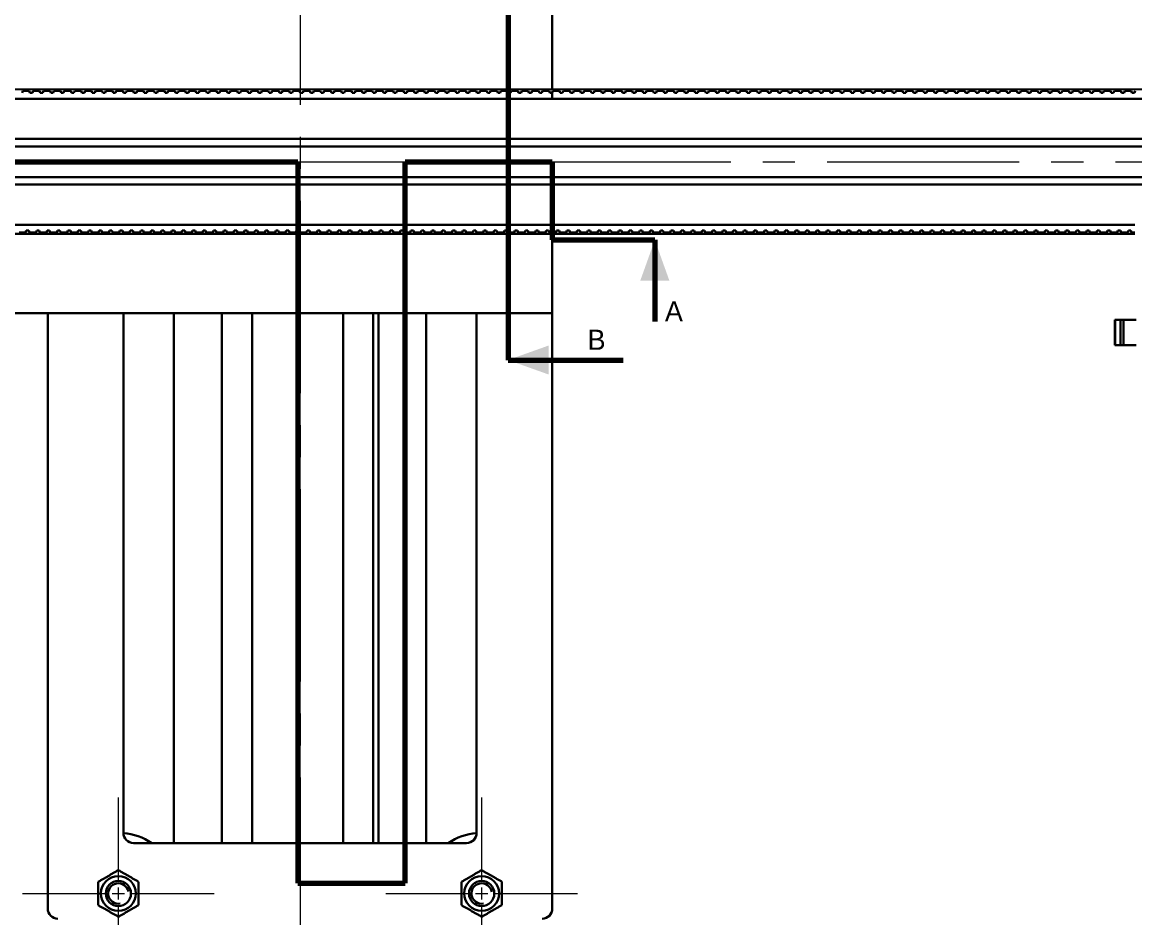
# Model space of a CAD drawing. Header units: millimetres. Extents: x 587 to 10361, y -8386 to 1488.
# Drawn here: x 7297.6 to 7407.8, y -6290.8 to -6202.1 of the extents above; entities that cross this region are included whole.
import ezdxf

# ---------------------------------------------------------------- set-up
doc = ezdxf.new("R2010")
doc.units = ezdxf.units.MM
doc.linetypes.add('ACAD_ISO10W100', pattern=[18, 12, -3, 0, -3])
doc.linetypes.add('CENTER2', pattern=[28.575, 19.05, -3.175, 3.175, -3.175])
for name, color, linetype, lineweight in [('Bgruba', 130, 'Continuous', 70), ('Gruba', 7, 'Continuous', 30), ('Symetria', 210, 'ACAD_ISO10W100', 0), ('Wymiar', 3, 'Continuous', 20)]:
    doc.layers.add(name, color=color, linetype=linetype, lineweight=lineweight)

# ---------------------------------------------------------------- blocks, each defined once
blk = doc.blocks.new('*U393')
at = {"layer": 'Symetria', "color": 0, "linetype": 'CENTER2', "transparency": 16777216}
for p, q in [((0, 1.2), (0, 9.5)), ((-9.5, 0), (-1.2, 0)), ((1.2, 0), (9.5, 0)), ((0, -9.5), (0, -1.2))]:
    blk.add_line(p, q, dxfattribs=at)
at = {"layer": 'Symetria', "color": 0, "linetype": 'Continuous', "transparency": 16777216}
for p, q in [((-0.6, 0), (0.6, 0)), ((0, -0.6), (0, 0.6))]:
    blk.add_line(p, q, dxfattribs=at)
blk = doc.blocks.new('*U394')
at = {"layer": 'Symetria', "color": 0, "linetype": 'CENTER2', "transparency": 16777216}
for p, q in [((0, 1.2), (0, 9.5)), ((-9.5, 0), (-1.2, 0)), ((1.2, 0), (9.5, 0)), ((0, -9.5), (0, -1.2))]:
    blk.add_line(p, q, dxfattribs=at)
at = {"layer": 'Symetria', "color": 0, "linetype": 'Continuous', "transparency": 16777216}
for p, q in [((-0.6, 0), (0.6, 0)), ((0, -0.6), (0, 0.6))]:
    blk.add_line(p, q, dxfattribs=at)
blk = doc.blocks.new('*U405')
at = {"layer": 'Symetria', "color": 0, "linetype": 'CENTER2', "transparency": 16777216}
blk.add_line((-61.11, 0), (305.38, 0), dxfattribs=at)
blk = doc.blocks.new('*U406')
at = {"layer": 'Symetria', "color": 0, "linetype": 'CENTER2', "transparency": 16777216}
blk.add_line((0, 370.05), (0, -67.34), dxfattribs=at)

msp = doc.modelspace()

# ---------------------------------------------------------------- hatches: boundary and pattern name
at = {"layer": 'Bgruba'}
h = msp.add_hatch(color=256, dxfattribs=at)
h.dxf.hatch_style = 1
h.paths.add_polyline_path([(7361.687, -6227.709), (7360.423, -6224.177), (7360.244, -6224.177), (7360.244, -6227.709)])
h.paths.add_polyline_path([(7360.244, -6227.709), (7360.244, -6224.177), (7360.065, -6224.177), (7358.801, -6227.709)])
h.paths.add_polyline_path([(7360.244, -6224.177), (7360.244, -6223.677), (7360.065, -6224.177)])
h.paths.add_polyline_path([(7360.423, -6224.177), (7360.244, -6223.677), (7360.244, -6224.177)])
h = msp.add_hatch(color=256, dxfattribs=at)
h.dxf.hatch_style = 1
h.paths.add_polyline_path([(7349.737, -6234.127), (7346.205, -6235.391), (7346.205, -6235.569), (7349.737, -6235.569)])
h.paths.add_polyline_path([(7349.737, -6235.569), (7346.205, -6235.569), (7346.205, -6235.748), (7349.737, -6237.012)])
h.paths.add_polyline_path([(7346.205, -6235.569), (7345.705, -6235.569), (7346.205, -6235.748)])
h.paths.add_polyline_path([(7346.205, -6235.391), (7345.705, -6235.569), (7346.205, -6235.569)])

# ---------------------------------------------------------------- linework, layer by layer
for p, q in [((7345.705, -6196.156), (7345.705, -6235.569)), ((7295.086, -6215.927), (7324.873, -6215.927)), ((7324.873, -6215.927), (7324.873, -6287.409)), ((7335.49, -6287.409), (7335.49, -6215.927)), ((7335.49, -6215.927), (7350.086, -6215.927)), ((7350.086, -6215.898), (7350.086, -6223.677)), ((7350.086, -6223.677), (7360.244, -6223.677)), ((7360.244, -6223.677), (7360.244, -6231.742)), ((7345.705, -6235.569), (7357.095, -6235.569)), ((7324.873, -6287.409), (7335.49, -6287.409))]:
    msp.add_line(p, q, dxfattribs=at)
at = {"layer": 'Gruba'}
for p, q in [((7350.086, -6208.748), (7350.086, -6200.927)), ((7412.8, -6208.749), (7274.512, -6208.746)), ((7295.086, -6209.677), (7412.8, -6209.677)), ((7297.538, -6209.101), (7297.61, -6208.903)), ((7297.61, -6208.903), (7298.251, -6208.903)), ((7298.251, -6208.903), (7298.323, -6209.101)), ((7298.323, -6209.101), (7298.568, -6209.101)), ((7298.568, -6209.101), (7298.64, -6208.903)), ((7298.64, -6208.903), (7299.282, -6208.903)), ((7299.282, -6208.903), (7299.353, -6209.101)), ((7299.353, -6209.101), (7299.599, -6209.101)), ((7299.599, -6209.101), (7299.671, -6208.903)), ((7299.671, -6208.903), (7300.312, -6208.903)), ((7300.312, -6208.903), (7300.384, -6209.101)), ((7300.384, -6209.101), (7300.629, -6209.101)), ((7300.629, -6209.101), (7300.701, -6208.903)), ((7300.701, -6208.903), (7301.342, -6208.903)), ((7301.342, -6208.903), (7301.414, -6209.101)), ((7301.414, -6209.101), (7301.659, -6209.101)), ((7301.659, -6209.101), (7301.731, -6208.903)), ((7301.731, -6208.903), (7302.372, -6208.903)), ((7302.372, -6208.903), (7302.444, -6209.101)), ((7302.444, -6209.101), (7302.689, -6209.101)), ((7302.689, -6209.101), (7302.761, -6208.903)), ((7302.761, -6208.903), (7303.402, -6208.903)), ((7303.402, -6208.903), (7303.474, -6209.101)), ((7303.474, -6209.101), (7303.719, -6209.101)), ((7303.719, -6209.101), (7303.791, -6208.903)), ((7303.791, -6208.903), (7304.432, -6208.903)), ((7304.432, -6208.903), (7304.504, -6209.101)), ((7304.504, -6209.101), (7304.75, -6209.101)), ((7304.75, -6209.101), (7304.821, -6208.903)), ((7304.821, -6208.903), (7305.463, -6208.903)), ((7305.463, -6208.903), (7305.534, -6209.101)), ((7305.534, -6209.101), (7305.78, -6209.101)), ((7305.78, -6209.101), (7305.852, -6208.903)), ((7305.852, -6208.903), (7306.493, -6208.903)), ((7306.493, -6208.903), (7306.565, -6209.101)), ((7306.565, -6209.101), (7306.81, -6209.101)), ((7306.81, -6209.101), (7306.882, -6208.903)), ((7306.882, -6208.903), (7307.523, -6208.903)), ((7307.523, -6208.903), (7307.595, -6209.101)), ((7307.595, -6209.101), (7307.84, -6209.101)), ((7307.84, -6209.101), (7307.912, -6208.903)), ((7307.912, -6208.903), (7308.553, -6208.904)), ((7308.553, -6208.904), (7308.625, -6209.101)), ((7308.625, -6209.101), (7308.87, -6209.101)), ((7308.87, -6209.101), (7308.942, -6208.904)), ((7308.942, -6208.904), (7309.583, -6208.904)), ((7309.583, -6208.904), (7309.655, -6209.101)), ((7309.655, -6209.101), (7309.9, -6209.101)), ((7309.9, -6209.101), (7309.972, -6208.904)), ((7309.972, -6208.904), (7310.613, -6208.904)), ((7310.613, -6208.904), (7310.685, -6209.101)), ((7310.685, -6209.101), (7310.931, -6209.101)), ((7310.931, -6209.101), (7311.003, -6208.904)), ((7311.003, -6208.904), (7311.644, -6208.904)), ((7311.644, -6208.904), (7311.716, -6209.101)), ((7311.716, -6209.101), (7311.961, -6209.101)), ((7311.961, -6209.101), (7312.033, -6208.904)), ((7312.033, -6208.904), (7312.674, -6208.904)), ((7312.674, -6208.904), (7312.746, -6209.101)), ((7312.746, -6209.101), (7312.991, -6209.101)), ((7312.991, -6209.101), (7313.063, -6208.904)), ((7313.063, -6208.904), (7313.704, -6208.904)), ((7313.704, -6208.904), (7313.776, -6209.101)), ((7313.776, -6209.101), (7314.021, -6209.101)), ((7314.021, -6209.101), (7314.093, -6208.904)), ((7314.093, -6208.904), (7314.734, -6208.904)), ((7314.734, -6208.904), (7314.806, -6209.101)), ((7314.806, -6209.101), (7315.051, -6209.101)), ((7315.051, -6209.101), (7315.123, -6208.904)), ((7315.123, -6208.904), (7315.764, -6208.904)), ((7315.764, -6208.904), (7315.836, -6209.101)), ((7315.836, -6209.101), (7316.082, -6209.101)), ((7316.082, -6209.101), (7316.153, -6208.904)), ((7316.153, -6208.904), (7316.795, -6208.904)), ((7316.795, -6208.904), (7316.866, -6209.101)), ((7316.866, -6209.101), (7317.112, -6209.101)), ((7317.112, -6209.101), (7317.184, -6208.904)), ((7317.184, -6208.904), (7317.825, -6208.904)), ((7317.825, -6208.904), (7317.897, -6209.101)), ((7317.897, -6209.101), (7318.142, -6209.101)), ((7318.142, -6209.101), (7318.214, -6208.904)), ((7318.214, -6208.904), (7318.855, -6208.904)), ((7318.855, -6208.904), (7318.927, -6209.101)), ((7318.927, -6209.101), (7319.172, -6209.101)), ((7319.172, -6209.101), (7319.244, -6208.904)), ((7319.244, -6208.904), (7319.885, -6208.904)), ((7319.885, -6208.904), (7319.957, -6209.101)), ((7319.957, -6209.101), (7320.202, -6209.101)), ((7320.202, -6209.101), (7320.274, -6208.904)), ((7320.274, -6208.904), (7320.915, -6208.904)), ((7320.915, -6208.904), (7320.987, -6209.101)), ((7320.987, -6209.101), (7321.232, -6209.101)), ((7321.232, -6209.101), (7321.304, -6208.904)), ((7321.304, -6208.904), (7321.945, -6208.904)), ((7321.945, -6208.904), (7322.017, -6209.101)), ((7322.017, -6209.101), (7322.263, -6209.101)), ((7322.263, -6209.101), (7322.335, -6208.904)), ((7322.335, -6208.904), (7322.976, -6208.904)), ((7322.976, -6208.904), (7323.048, -6209.101)), ((7323.048, -6209.101), (7323.293, -6209.101)), ((7323.293, -6209.101), (7323.365, -6208.904)), ((7323.365, -6208.904), (7324.006, -6208.904)), ((7324.006, -6208.904), (7324.078, -6209.101)), ((7324.078, -6209.101), (7324.323, -6209.101)), ((7324.323, -6209.101), (7324.395, -6208.904)), ((7324.395, -6208.904), (7325.036, -6208.904)), ((7325.036, -6208.904), (7325.108, -6209.101)), ((7325.108, -6209.101), (7325.353, -6209.101)), ((7325.353, -6209.101), (7325.425, -6208.904)), ((7325.425, -6208.904), (7326.066, -6208.904)), ((7326.066, -6208.904), (7326.138, -6209.101)), ((7326.138, -6209.101), (7326.383, -6209.101)), ((7326.383, -6209.101), (7326.455, -6208.904)), ((7326.455, -6208.904), (7327.096, -6208.904)), ((7327.096, -6208.904), (7327.168, -6209.101)), ((7327.168, -6209.101), (7327.414, -6209.101)), ((7327.414, -6209.101), (7327.485, -6208.904)), ((7327.485, -6208.904), (7328.127, -6208.904)), ((7328.127, -6208.904), (7328.198, -6209.101)), ((7328.198, -6209.101), (7328.444, -6209.101)), ((7328.444, -6209.101), (7328.516, -6208.904)), ((7328.516, -6208.904), (7329.157, -6208.904)), ((7329.157, -6208.904), (7329.229, -6209.101)), ((7329.229, -6209.101), (7329.474, -6209.101)), ((7329.474, -6209.101), (7329.546, -6208.904)), ((7329.546, -6208.904), (7330.187, -6208.904)), ((7330.187, -6208.904), (7330.259, -6209.101)), ((7330.259, -6209.101), (7330.504, -6209.101)), ((7330.504, -6209.101), (7330.576, -6208.904)), ((7330.576, -6208.904), (7331.217, -6208.904)), ((7331.217, -6208.904), (7331.289, -6209.101)), ((7331.289, -6209.101), (7331.534, -6209.101)), ((7331.534, -6209.101), (7331.606, -6208.904)), ((7331.606, -6208.904), (7332.247, -6208.904)), ((7332.247, -6208.904), (7332.319, -6209.102)), ((7332.319, -6209.102), (7332.564, -6209.102)), ((7332.564, -6209.102), (7332.636, -6208.904)), ((7332.636, -6208.904), (7333.277, -6208.904)), ((7333.277, -6208.904), (7333.349, -6209.102)), ((7333.349, -6209.102), (7333.595, -6209.102)), ((7333.595, -6209.102), (7333.666, -6208.904)), ((7333.666, -6208.904), (7334.308, -6208.904)), ((7334.308, -6208.904), (7334.38, -6209.102)), ((7334.38, -6209.102), (7334.625, -6209.102)), ((7334.625, -6209.102), (7334.697, -6208.904)), ((7334.697, -6208.904), (7335.338, -6208.904)), ((7335.338, -6208.904), (7335.41, -6209.102)), ((7335.41, -6209.102), (7335.655, -6209.102)), ((7335.655, -6209.102), (7335.727, -6208.904)), ((7335.727, -6208.904), (7336.368, -6208.904)), ((7336.368, -6208.904), (7336.44, -6209.102)), ((7336.44, -6209.102), (7336.685, -6209.102)), ((7336.685, -6209.102), (7336.757, -6208.904)), ((7336.757, -6208.904), (7337.398, -6208.904)), ((7337.398, -6208.904), (7337.47, -6209.102)), ((7337.47, -6209.102), (7337.715, -6209.102)), ((7337.715, -6209.102), (7337.787, -6208.904)), ((7337.787, -6208.904), (7338.428, -6208.904)), ((7338.428, -6208.904), (7338.5, -6209.102)), ((7338.5, -6209.102), (7338.746, -6209.102)), ((7338.746, -6209.102), (7338.817, -6208.904)), ((7338.817, -6208.904), (7339.459, -6208.904)), ((7339.459, -6208.904), (7339.53, -6209.102)), ((7339.53, -6209.102), (7339.776, -6209.102)), ((7339.776, -6209.102), (7339.848, -6208.904)), ((7339.848, -6208.904), (7340.489, -6208.904)), ((7340.489, -6208.904), (7340.561, -6209.102)), ((7340.561, -6209.102), (7340.806, -6209.102)), ((7340.806, -6209.102), (7340.878, -6208.904)), ((7340.878, -6208.904), (7341.519, -6208.904)), ((7341.519, -6208.904), (7341.591, -6209.102)), ((7341.591, -6209.102), (7341.836, -6209.102)), ((7341.836, -6209.102), (7341.908, -6208.904)), ((7341.908, -6208.904), (7342.549, -6208.904)), ((7342.549, -6208.904), (7342.621, -6209.102)), ((7342.621, -6209.102), (7342.866, -6209.102)), ((7342.866, -6209.102), (7342.938, -6208.904)), ((7342.938, -6208.904), (7343.579, -6208.904)), ((7343.579, -6208.904), (7343.651, -6209.102)), ((7343.651, -6209.102), (7343.896, -6209.102)), ((7343.896, -6209.102), (7343.968, -6208.904)), ((7343.968, -6208.904), (7344.609, -6208.904)), ((7344.609, -6208.904), (7344.681, -6209.102)), ((7344.681, -6209.102), (7344.927, -6209.102)), ((7344.927, -6209.102), (7344.998, -6208.904)), ((7344.998, -6208.904), (7345.64, -6208.904)), ((7345.64, -6208.904), (7345.712, -6209.102)), ((7345.712, -6209.102), (7345.957, -6209.102)), ((7345.957, -6209.102), (7346.029, -6208.904)), ((7346.029, -6208.904), (7346.67, -6208.904)), ((7346.67, -6208.904), (7346.742, -6209.102)), ((7346.742, -6209.102), (7346.987, -6209.102)), ((7346.987, -6209.102), (7347.059, -6208.904)), ((7347.059, -6208.904), (7347.7, -6208.904)), ((7347.7, -6208.904), (7347.772, -6209.102)), ((7347.772, -6209.102), (7348.017, -6209.102)), ((7348.017, -6209.102), (7348.089, -6208.904)), ((7348.089, -6208.904), (7348.73, -6208.904)), ((7348.73, -6208.904), (7348.802, -6209.102)), ((7348.802, -6209.102), (7349.047, -6209.102)), ((7349.047, -6209.102), (7349.119, -6208.904)), ((7349.119, -6208.904), (7349.76, -6208.904)), ((7349.76, -6208.904), (7349.832, -6209.102)), ((7349.832, -6209.102), (7350.077, -6209.102)), ((7350.077, -6209.102), (7350.149, -6208.904)), ((7350.086, -6209.677), (7350.086, -6209.079)), ((7350.149, -6208.904), (7350.791, -6208.904)), ((7350.791, -6208.904), (7350.862, -6209.102)), ((7350.862, -6209.102), (7351.108, -6209.102)), ((7351.108, -6209.102), (7351.18, -6208.904)), ((7351.18, -6208.904), (7351.821, -6208.904)), ((7351.821, -6208.904), (7351.893, -6209.102)), ((7351.893, -6209.102), (7352.138, -6209.102)), ((7352.138, -6209.102), (7352.21, -6208.904)), ((7352.21, -6208.904), (7352.851, -6208.904)), ((7352.851, -6208.904), (7352.923, -6209.102)), ((7352.923, -6209.102), (7353.168, -6209.102)), ((7353.168, -6209.102), (7353.24, -6208.904)), ((7353.24, -6208.904), (7353.881, -6208.904)), ((7353.881, -6208.904), (7353.953, -6209.102)), ((7353.953, -6209.102), (7354.198, -6209.102)), ((7354.198, -6209.102), (7354.27, -6208.904)), ((7354.27, -6208.904), (7354.911, -6208.904)), ((7354.911, -6208.904), (7354.983, -6209.102)), ((7354.983, -6209.102), (7355.228, -6209.102)), ((7355.228, -6209.102), (7355.3, -6208.904)), ((7355.3, -6208.904), (7355.941, -6208.904)), ((7355.941, -6208.904), (7356.013, -6209.102)), ((7356.013, -6209.102), (7356.259, -6209.102)), ((7356.259, -6209.102), (7356.33, -6208.904)), ((7356.33, -6208.904), (7356.972, -6208.904)), ((7356.972, -6208.904), (7357.044, -6209.102)), ((7357.044, -6209.102), (7357.289, -6209.102)), ((7357.289, -6209.102), (7357.361, -6208.904)), ((7357.361, -6208.904), (7358.002, -6208.905)), ((7358.002, -6208.905), (7358.074, -6209.102)), ((7358.074, -6209.102), (7358.319, -6209.102)), ((7358.319, -6209.102), (7358.391, -6208.905)), ((7358.391, -6208.905), (7359.032, -6208.905)), ((7359.032, -6208.905), (7359.104, -6209.102)), ((7359.104, -6209.102), (7359.349, -6209.102)), ((7359.349, -6209.102), (7359.421, -6208.905)), ((7359.421, -6208.905), (7360.062, -6208.905)), ((7360.062, -6208.905), (7360.134, -6209.102)), ((7360.134, -6209.102), (7360.379, -6209.102)), ((7360.379, -6209.102), (7360.451, -6208.905)), ((7360.451, -6208.905), (7361.092, -6208.905)), ((7361.092, -6208.905), (7361.164, -6209.102)), ((7361.164, -6209.102), (7361.409, -6209.102)), ((7361.409, -6209.102), (7361.481, -6208.905)), ((7361.481, -6208.905), (7362.123, -6208.905)), ((7362.123, -6208.905), (7362.194, -6209.102)), ((7362.194, -6209.102), (7362.44, -6209.102)), ((7362.44, -6209.102), (7362.512, -6208.905)), ((7362.512, -6208.905), (7363.153, -6208.905)), ((7363.153, -6208.905), (7363.225, -6209.102)), ((7363.225, -6209.102), (7363.47, -6209.102)), ((7363.47, -6209.102), (7363.542, -6208.905)), ((7363.542, -6208.905), (7364.183, -6208.905)), ((7364.183, -6208.905), (7364.255, -6209.102)), ((7364.255, -6209.102), (7364.5, -6209.102)), ((7364.5, -6209.102), (7364.572, -6208.905)), ((7364.572, -6208.905), (7365.213, -6208.905)), ((7365.213, -6208.905), (7365.285, -6209.102)), ((7365.285, -6209.102), (7365.53, -6209.102)), ((7365.53, -6209.102), (7365.602, -6208.905)), ((7365.602, -6208.905), (7366.243, -6208.905)), ((7366.243, -6208.905), (7366.315, -6209.102)), ((7366.315, -6209.102), (7366.56, -6209.102)), ((7366.56, -6209.102), (7366.632, -6208.905)), ((7366.632, -6208.905), (7367.273, -6208.905)), ((7367.273, -6208.905), (7367.345, -6209.102)), ((7367.345, -6209.102), (7367.591, -6209.102)), ((7367.591, -6209.102), (7367.662, -6208.905)), ((7367.662, -6208.905), (7368.304, -6208.905)), ((7368.304, -6208.905), (7368.376, -6209.102)), ((7368.376, -6209.102), (7368.621, -6209.102)), ((7368.621, -6209.102), (7368.693, -6208.905)), ((7368.693, -6208.905), (7369.334, -6208.905)), ((7369.334, -6208.905), (7369.406, -6209.102)), ((7369.406, -6209.102), (7369.651, -6209.102)), ((7369.651, -6209.102), (7369.723, -6208.905)), ((7369.723, -6208.905), (7370.364, -6208.905)), ((7370.364, -6208.905), (7370.436, -6209.102)), ((7370.436, -6209.102), (7370.681, -6209.102)), ((7370.681, -6209.102), (7370.753, -6208.905)), ((7370.753, -6208.905), (7371.394, -6208.905)), ((7371.394, -6208.905), (7371.466, -6209.102)), ((7371.466, -6209.102), (7371.711, -6209.102)), ((7371.711, -6209.102), (7371.783, -6208.905)), ((7371.783, -6208.905), (7372.424, -6208.905)), ((7372.424, -6208.905), (7372.496, -6209.102)), ((7372.496, -6209.102), (7372.741, -6209.102)), ((7372.741, -6209.102), (7372.813, -6208.905)), ((7372.813, -6208.905), (7373.455, -6208.905)), ((7373.455, -6208.905), (7373.526, -6209.102)), ((7373.526, -6209.102), (7373.772, -6209.102)), ((7373.772, -6209.102), (7373.844, -6208.905)), ((7373.844, -6208.905), (7374.485, -6208.905)), ((7374.485, -6208.905), (7374.557, -6209.102)), ((7374.557, -6209.102), (7374.802, -6209.102)), ((7374.802, -6209.102), (7374.874, -6208.905)), ((7374.874, -6208.905), (7375.515, -6208.905)), ((7375.515, -6208.905), (7375.587, -6209.102)), ((7375.587, -6209.102), (7375.832, -6209.102)), ((7375.832, -6209.102), (7375.904, -6208.905)), ((7375.904, -6208.905), (7376.545, -6208.905)), ((7376.545, -6208.905), (7376.617, -6209.102)), ((7376.617, -6209.102), (7376.862, -6209.102)), ((7376.862, -6209.102), (7376.934, -6208.905)), ((7376.934, -6208.905), (7377.575, -6208.905)), ((7377.575, -6208.905), (7377.647, -6209.102)), ((7377.647, -6209.102), (7377.892, -6209.102)), ((7377.892, -6209.102), (7377.964, -6208.905)), ((7377.964, -6208.905), (7378.605, -6208.905)), ((7378.605, -6208.905), (7378.677, -6209.102)), ((7378.677, -6209.102), (7378.923, -6209.102)), ((7378.923, -6209.102), (7378.994, -6208.905)), ((7378.994, -6208.905), (7379.636, -6208.905)), ((7379.636, -6208.905), (7379.708, -6209.102)), ((7379.708, -6209.102), (7379.953, -6209.102)), ((7379.953, -6209.102), (7380.025, -6208.905)), ((7380.025, -6208.905), (7380.666, -6208.905)), ((7380.666, -6208.905), (7380.738, -6209.102)), ((7380.738, -6209.102), (7380.983, -6209.102)), ((7380.983, -6209.102), (7381.055, -6208.905)), ((7381.055, -6208.905), (7381.696, -6208.905)), ((7381.696, -6208.905), (7381.768, -6209.103)), ((7381.768, -6209.103), (7382.013, -6209.103)), ((7382.013, -6209.103), (7382.085, -6208.905)), ((7382.085, -6208.905), (7382.726, -6208.905)), ((7382.726, -6208.905), (7382.798, -6209.103)), ((7382.798, -6209.103), (7383.043, -6209.103)), ((7383.043, -6209.103), (7383.115, -6208.905)), ((7383.115, -6208.905), (7383.756, -6208.905)), ((7383.756, -6208.905), (7383.828, -6209.103)), ((7383.828, -6209.103), (7384.073, -6209.103)), ((7384.073, -6209.103), (7384.145, -6208.905)), ((7384.145, -6208.905), (7384.787, -6208.905)), ((7384.787, -6208.905), (7384.858, -6209.103)), ((7384.858, -6209.103), (7385.104, -6209.103)), ((7385.104, -6209.103), (7385.176, -6208.905)), ((7385.176, -6208.905), (7385.817, -6208.905)), ((7385.817, -6208.905), (7385.889, -6209.103)), ((7385.889, -6209.103), (7386.134, -6209.103)), ((7386.134, -6209.103), (7386.206, -6208.905)), ((7386.206, -6208.905), (7386.847, -6208.905)), ((7386.847, -6208.905), (7386.919, -6209.103)), ((7386.919, -6209.103), (7387.164, -6209.103)), ((7387.164, -6209.103), (7387.236, -6208.905)), ((7387.236, -6208.905), (7387.877, -6208.905)), ((7387.877, -6208.905), (7387.949, -6209.103)), ((7387.949, -6209.103), (7388.194, -6209.103)), ((7388.194, -6209.103), (7388.266, -6208.905)), ((7388.266, -6208.905), (7388.907, -6208.905)), ((7388.907, -6208.905), (7388.979, -6209.103)), ((7388.979, -6209.103), (7389.224, -6209.103)), ((7389.224, -6209.103), (7389.296, -6208.905)), ((7389.296, -6208.905), (7389.937, -6208.905)), ((7389.937, -6208.905), (7390.009, -6209.103)), ((7390.009, -6209.103), (7390.255, -6209.103)), ((7390.255, -6209.103), (7390.326, -6208.905)), ((7390.326, -6208.905), (7390.968, -6208.905)), ((7390.968, -6208.905), (7391.04, -6209.103)), ((7391.04, -6209.103), (7391.285, -6209.103)), ((7391.285, -6209.103), (7391.357, -6208.905)), ((7391.357, -6208.905), (7391.998, -6208.905)), ((7391.998, -6208.905), (7392.07, -6209.103)), ((7392.07, -6209.103), (7392.315, -6209.103)), ((7392.315, -6209.103), (7392.387, -6208.905)), ((7392.387, -6208.905), (7393.028, -6208.905)), ((7393.028, -6208.905), (7393.1, -6209.103)), ((7393.1, -6209.103), (7393.345, -6209.103)), ((7393.345, -6209.103), (7393.417, -6208.905)), ((7393.417, -6208.905), (7394.058, -6208.905)), ((7394.058, -6208.905), (7394.13, -6209.103)), ((7394.13, -6209.103), (7394.375, -6209.103)), ((7394.375, -6209.103), (7394.447, -6208.905)), ((7394.447, -6208.905), (7395.088, -6208.905)), ((7395.088, -6208.905), (7395.16, -6209.103)), ((7395.16, -6209.103), (7395.405, -6209.103)), ((7395.405, -6209.103), (7395.477, -6208.905)), ((7395.477, -6208.905), (7396.119, -6208.905)), ((7396.119, -6208.905), (7396.19, -6209.103)), ((7396.19, -6209.103), (7396.436, -6209.103)), ((7396.436, -6209.103), (7396.508, -6208.905)), ((7396.508, -6208.905), (7397.149, -6208.905)), ((7397.149, -6208.905), (7397.221, -6209.103)), ((7397.221, -6209.103), (7397.466, -6209.103)), ((7397.466, -6209.103), (7397.538, -6208.905)), ((7397.538, -6208.905), (7398.179, -6208.905)), ((7398.179, -6208.905), (7398.251, -6209.103)), ((7398.251, -6209.103), (7398.496, -6209.103)), ((7398.496, -6209.103), (7398.568, -6208.905)), ((7398.568, -6208.905), (7399.209, -6208.905)), ((7399.209, -6208.905), (7399.281, -6209.103)), ((7399.281, -6209.103), (7399.526, -6209.103)), ((7399.526, -6209.103), (7399.598, -6208.905)), ((7399.598, -6208.905), (7400.239, -6208.905)), ((7400.239, -6208.905), (7400.311, -6209.103)), ((7400.311, -6209.103), (7400.556, -6209.103)), ((7400.556, -6209.103), (7400.628, -6208.905)), ((7400.628, -6208.905), (7401.269, -6208.905)), ((7401.269, -6208.905), (7401.341, -6209.103)), ((7401.341, -6209.103), (7401.587, -6209.103)), ((7401.587, -6209.103), (7401.658, -6208.905)), ((7401.658, -6208.905), (7402.3, -6208.905)), ((7402.3, -6208.905), (7402.372, -6209.103)), ((7402.372, -6209.103), (7402.617, -6209.103)), ((7402.617, -6209.103), (7402.689, -6208.905)), ((7402.689, -6208.905), (7403.33, -6208.905)), ((7403.33, -6208.905), (7403.402, -6209.103)), ((7403.402, -6209.103), (7403.647, -6209.103)), ((7403.647, -6209.103), (7403.719, -6208.905)), ((7403.719, -6208.905), (7404.36, -6208.905)), ((7404.36, -6208.905), (7404.432, -6209.103)), ((7404.432, -6209.103), (7404.677, -6209.103)), ((7404.677, -6209.103), (7404.749, -6208.905)), ((7404.749, -6208.905), (7405.39, -6208.905)), ((7405.39, -6208.905), (7405.462, -6209.103)), ((7405.462, -6209.103), (7405.707, -6209.103)), ((7405.707, -6209.103), (7405.779, -6208.905)), ((7405.779, -6208.905), (7406.42, -6208.905)), ((7406.42, -6208.905), (7406.492, -6209.103)), ((7406.492, -6209.103), (7406.737, -6209.103)), ((7406.737, -6209.103), (7406.809, -6208.905)), ((7406.809, -6208.905), (7407.451, -6208.906)), ((7407.451, -6208.906), (7407.522, -6209.103)), ((7407.522, -6209.103), (7407.768, -6209.103)), ((7407.768, -6209.103), (7407.84, -6208.906)), ((7411.062, -6213.664), (7295.086, -6213.664)), ((7295.086, -6214.414), (7410.312, -6214.414)), ((7410.312, -6217.439), (7295.086, -6217.439)), ((7295.086, -6218.189), (7411.062, -6218.189)), ((7295.086, -6222.177), (7407.8, -6222.177)), ((7297.966, -6222.726), (7297.894, -6222.923)), ((7298.211, -6222.726), (7297.966, -6222.726)), ((7298.283, -6222.923), (7298.211, -6222.726)), ((7298.996, -6222.726), (7298.924, -6222.923)), ((7299.241, -6222.726), (7298.996, -6222.726)), ((7299.313, -6222.923), (7299.241, -6222.726)), ((7300.026, -6222.726), (7299.954, -6222.923)), ((7300.271, -6222.726), (7300.026, -6222.726)), ((7300.343, -6222.923), (7300.271, -6222.726)), ((7301.056, -6222.726), (7300.984, -6222.923)), ((7301.301, -6222.726), (7301.056, -6222.726)), ((7301.373, -6222.923), (7301.301, -6222.726)), ((7302.086, -6222.726), (7302.014, -6222.923)), ((7302.332, -6222.726), (7302.086, -6222.726)), ((7302.403, -6222.923), (7302.332, -6222.726)), ((7303.116, -6222.726), (7303.045, -6222.923)), ((7303.362, -6222.726), (7303.116, -6222.726)), ((7303.434, -6222.923), (7303.362, -6222.726)), ((7304.147, -6222.726), (7304.075, -6222.923)), ((7304.392, -6222.726), (7304.147, -6222.726)), ((7304.464, -6222.923), (7304.392, -6222.726)), ((7305.177, -6222.726), (7305.105, -6222.923)), ((7305.422, -6222.726), (7305.177, -6222.726)), ((7305.494, -6222.923), (7305.422, -6222.726)), ((7306.207, -6222.726), (7306.135, -6222.924)), ((7306.452, -6222.726), (7306.207, -6222.726)), ((7306.524, -6222.924), (7306.452, -6222.726)), ((7307.237, -6222.726), (7307.165, -6222.924)), ((7307.482, -6222.726), (7307.237, -6222.726)), ((7307.554, -6222.924), (7307.482, -6222.726)), ((7308.267, -6222.726), (7308.195, -6222.924)), ((7308.513, -6222.726), (7308.267, -6222.726)), ((7308.585, -6222.924), (7308.513, -6222.726)), ((7309.298, -6222.726), (7309.226, -6222.924)), ((7309.543, -6222.726), (7309.298, -6222.726)), ((7309.615, -6222.924), (7309.543, -6222.726)), ((7310.328, -6222.726), (7310.256, -6222.924)), ((7310.573, -6222.726), (7310.328, -6222.726)), ((7310.645, -6222.924), (7310.573, -6222.726)), ((7311.358, -6222.726), (7311.286, -6222.924)), ((7311.603, -6222.726), (7311.358, -6222.726)), ((7311.675, -6222.924), (7311.603, -6222.726)), ((7312.388, -6222.726), (7312.316, -6222.924)), ((7312.633, -6222.726), (7312.388, -6222.726)), ((7312.705, -6222.924), (7312.633, -6222.726)), ((7313.418, -6222.726), (7313.346, -6222.924)), ((7313.664, -6222.726), (7313.418, -6222.726)), ((7313.735, -6222.924), (7313.664, -6222.726)), ((7314.448, -6222.726), (7314.377, -6222.924)), ((7314.694, -6222.726), (7314.448, -6222.726)), ((7314.766, -6222.924), (7314.694, -6222.726)), ((7315.479, -6222.726), (7315.407, -6222.924)), ((7315.724, -6222.726), (7315.479, -6222.726)), ((7315.796, -6222.924), (7315.724, -6222.726)), ((7316.509, -6222.726), (7316.437, -6222.924)), ((7316.754, -6222.726), (7316.509, -6222.726)), ((7316.826, -6222.924), (7316.754, -6222.726)), ((7317.539, -6222.726), (7317.467, -6222.924)), ((7317.784, -6222.726), (7317.539, -6222.726)), ((7317.856, -6222.924), (7317.784, -6222.726)), ((7318.569, -6222.726), (7318.497, -6222.924)), ((7318.814, -6222.726), (7318.569, -6222.726)), ((7318.886, -6222.924), (7318.814, -6222.726)), ((7319.599, -6222.726), (7319.527, -6222.924)), ((7319.845, -6222.726), (7319.599, -6222.726)), ((7319.916, -6222.924), (7319.845, -6222.726)), ((7320.63, -6222.726), (7320.558, -6222.924)), ((7320.875, -6222.726), (7320.63, -6222.726)), ((7320.947, -6222.924), (7320.875, -6222.726)), ((7321.66, -6222.726), (7321.588, -6222.924)), ((7321.905, -6222.726), (7321.66, -6222.726)), ((7321.977, -6222.924), (7321.905, -6222.726)), ((7322.69, -6222.726), (7322.618, -6222.924)), ((7322.935, -6222.726), (7322.69, -6222.726)), ((7323.007, -6222.924), (7322.935, -6222.726)), ((7323.72, -6222.726), (7323.648, -6222.924)), ((7323.965, -6222.726), (7323.72, -6222.726)), ((7324.037, -6222.924), (7323.965, -6222.726)), ((7324.75, -6222.726), (7324.678, -6222.924)), ((7324.996, -6222.726), (7324.75, -6222.726)), ((7325.067, -6222.924), (7324.996, -6222.726)), ((7325.78, -6222.726), (7325.709, -6222.924)), ((7326.026, -6222.726), (7325.78, -6222.726)), ((7326.098, -6222.924), (7326.026, -6222.726)), ((7326.811, -6222.726), (7326.739, -6222.924)), ((7327.056, -6222.726), (7326.811, -6222.726)), ((7327.128, -6222.924), (7327.056, -6222.726)), ((7327.841, -6222.726), (7327.769, -6222.924)), ((7328.086, -6222.726), (7327.841, -6222.726)), ((7328.158, -6222.924), (7328.086, -6222.726)), ((7328.871, -6222.726), (7328.799, -6222.924)), ((7329.116, -6222.726), (7328.871, -6222.726)), ((7329.188, -6222.924), (7329.116, -6222.726)), ((7329.901, -6222.726), (7329.829, -6222.924)), ((7330.146, -6222.726), (7329.901, -6222.726)), ((7330.218, -6222.924), (7330.146, -6222.726)), ((7330.931, -6222.726), (7330.859, -6222.924)), ((7331.177, -6222.726), (7330.931, -6222.726)), ((7331.248, -6222.924), (7331.177, -6222.726)), ((7331.962, -6222.727), (7331.89, -6222.924)), ((7332.207, -6222.727), (7331.962, -6222.727)), ((7332.279, -6222.924), (7332.207, -6222.727)), ((7332.992, -6222.727), (7332.92, -6222.924)), ((7333.237, -6222.727), (7332.992, -6222.727)), ((7333.309, -6222.924), (7333.237, -6222.727)), ((7334.022, -6222.727), (7333.95, -6222.924)), ((7334.267, -6222.727), (7334.022, -6222.727)), ((7334.339, -6222.924), (7334.267, -6222.727)), ((7335.052, -6222.727), (7334.98, -6222.924)), ((7335.297, -6222.727), (7335.052, -6222.727)), ((7335.369, -6222.924), (7335.297, -6222.727)), ((7336.082, -6222.727), (7336.01, -6222.924)), ((7336.328, -6222.727), (7336.082, -6222.727)), ((7336.399, -6222.924), (7336.328, -6222.727)), ((7337.112, -6222.727), (7337.041, -6222.924)), ((7337.358, -6222.727), (7337.112, -6222.727)), ((7337.43, -6222.924), (7337.358, -6222.727)), ((7338.143, -6222.727), (7338.071, -6222.924)), ((7338.388, -6222.727), (7338.143, -6222.727)), ((7338.46, -6222.924), (7338.388, -6222.727)), ((7339.173, -6222.727), (7339.101, -6222.924)), ((7339.418, -6222.727), (7339.173, -6222.727)), ((7339.49, -6222.924), (7339.418, -6222.727)), ((7340.203, -6222.727), (7340.131, -6222.924)), ((7340.448, -6222.727), (7340.203, -6222.727)), ((7340.52, -6222.924), (7340.448, -6222.727)), ((7341.233, -6222.727), (7341.161, -6222.924)), ((7341.478, -6222.727), (7341.233, -6222.727)), ((7341.55, -6222.924), (7341.478, -6222.727)), ((7342.263, -6222.727), (7342.191, -6222.924)), ((7342.509, -6222.727), (7342.263, -6222.727)), ((7342.58, -6222.924), (7342.509, -6222.727)), ((7343.294, -6222.727), (7343.222, -6222.924)), ((7343.539, -6222.727), (7343.294, -6222.727)), ((7343.611, -6222.924), (7343.539, -6222.727)), ((7344.324, -6222.727), (7344.252, -6222.924)), ((7344.569, -6222.727), (7344.324, -6222.727)), ((7344.641, -6222.924), (7344.569, -6222.727)), ((7345.354, -6222.727), (7345.282, -6222.924)), ((7345.599, -6222.727), (7345.354, -6222.727)), ((7345.671, -6222.924), (7345.599, -6222.727)), ((7346.384, -6222.727), (7346.312, -6222.924)), ((7346.629, -6222.727), (7346.384, -6222.727)), ((7346.701, -6222.924), (7346.629, -6222.727)), ((7347.414, -6222.727), (7347.342, -6222.924)), ((7347.659, -6222.727), (7347.414, -6222.727)), ((7347.731, -6222.924), (7347.659, -6222.727)), ((7348.444, -6222.727), (7348.373, -6222.924)), ((7348.69, -6222.727), (7348.444, -6222.727)), ((7348.762, -6222.924), (7348.69, -6222.727)), ((7349.475, -6222.727), (7349.403, -6222.924)), ((7349.72, -6222.727), (7349.475, -6222.727)), ((7349.792, -6222.924), (7349.72, -6222.727)), ((7350.086, -6222.924), (7350.086, -6222.177)), ((7350.505, -6222.727), (7350.433, -6222.924)), ((7350.75, -6222.727), (7350.505, -6222.727)), ((7350.822, -6222.924), (7350.75, -6222.727)), ((7351.535, -6222.727), (7351.463, -6222.924)), ((7351.78, -6222.727), (7351.535, -6222.727)), ((7351.852, -6222.924), (7351.78, -6222.727)), ((7352.565, -6222.727), (7352.493, -6222.924)), ((7352.81, -6222.727), (7352.565, -6222.727)), ((7352.882, -6222.924), (7352.81, -6222.727)), ((7353.595, -6222.727), (7353.523, -6222.924)), ((7353.841, -6222.727), (7353.595, -6222.727)), ((7353.912, -6222.924), (7353.841, -6222.727)), ((7354.626, -6222.727), (7354.554, -6222.924)), ((7354.871, -6222.727), (7354.626, -6222.727)), ((7354.943, -6222.924), (7354.871, -6222.727)), ((7355.656, -6222.727), (7355.584, -6222.925)), ((7355.901, -6222.727), (7355.656, -6222.727)), ((7355.973, -6222.925), (7355.901, -6222.727)), ((7356.686, -6222.727), (7356.614, -6222.925)), ((7356.931, -6222.727), (7356.686, -6222.727)), ((7357.003, -6222.925), (7356.931, -6222.727)), ((7357.716, -6222.727), (7357.644, -6222.925)), ((7357.961, -6222.727), (7357.716, -6222.727)), ((7358.033, -6222.925), (7357.961, -6222.727)), ((7358.746, -6222.727), (7358.674, -6222.925)), ((7358.991, -6222.727), (7358.746, -6222.727)), ((7359.063, -6222.925), (7358.991, -6222.727)), ((7359.776, -6222.727), (7359.705, -6222.925)), ((7360.022, -6222.727), (7359.776, -6222.727)), ((7360.094, -6222.925), (7360.022, -6222.727)), ((7360.807, -6222.727), (7360.735, -6222.925)), ((7361.052, -6222.727), (7360.807, -6222.727)), ((7361.124, -6222.925), (7361.052, -6222.727)), ((7361.837, -6222.727), (7361.765, -6222.925)), ((7362.082, -6222.727), (7361.837, -6222.727)), ((7362.154, -6222.925), (7362.082, -6222.727)), ((7362.867, -6222.727), (7362.795, -6222.925)), ((7363.112, -6222.727), (7362.867, -6222.727)), ((7363.184, -6222.925), (7363.112, -6222.727)), ((7363.897, -6222.727), (7363.825, -6222.925)), ((7364.142, -6222.727), (7363.897, -6222.727)), ((7364.214, -6222.925), (7364.142, -6222.727)), ((7364.927, -6222.727), (7364.855, -6222.925)), ((7365.173, -6222.727), (7364.927, -6222.727)), ((7365.244, -6222.925), (7365.173, -6222.727)), ((7365.958, -6222.727), (7365.886, -6222.925)), ((7366.203, -6222.727), (7365.958, -6222.727)), ((7366.275, -6222.925), (7366.203, -6222.727)), ((7366.988, -6222.727), (7366.916, -6222.925)), ((7367.233, -6222.727), (7366.988, -6222.727)), ((7367.305, -6222.925), (7367.233, -6222.727)), ((7368.018, -6222.727), (7367.946, -6222.925)), ((7368.263, -6222.727), (7368.018, -6222.727)), ((7368.335, -6222.925), (7368.263, -6222.727)), ((7369.048, -6222.727), (7368.976, -6222.925)), ((7369.293, -6222.727), (7369.048, -6222.727)), ((7369.365, -6222.925), (7369.293, -6222.727)), ((7370.078, -6222.727), (7370.006, -6222.925)), ((7370.323, -6222.727), (7370.078, -6222.727)), ((7370.395, -6222.925), (7370.323, -6222.727)), ((7371.108, -6222.727), (7371.037, -6222.925)), ((7371.354, -6222.727), (7371.108, -6222.727)), ((7371.426, -6222.925), (7371.354, -6222.727)), ((7372.139, -6222.727), (7372.067, -6222.925)), ((7372.384, -6222.727), (7372.139, -6222.727)), ((7372.456, -6222.925), (7372.384, -6222.727)), ((7373.169, -6222.727), (7373.097, -6222.925)), ((7373.414, -6222.727), (7373.169, -6222.727)), ((7373.486, -6222.925), (7373.414, -6222.727)), ((7374.199, -6222.727), (7374.127, -6222.925)), ((7374.444, -6222.727), (7374.199, -6222.727)), ((7374.516, -6222.925), (7374.444, -6222.727)), ((7375.229, -6222.727), (7375.157, -6222.925)), ((7375.474, -6222.727), (7375.229, -6222.727)), ((7375.546, -6222.925), (7375.474, -6222.727)), ((7376.259, -6222.727), (7376.187, -6222.925)), ((7376.505, -6222.727), (7376.259, -6222.727)), ((7376.576, -6222.925), (7376.505, -6222.727)), ((7377.29, -6222.727), (7377.218, -6222.925)), ((7377.535, -6222.727), (7377.29, -6222.727)), ((7377.607, -6222.925), (7377.535, -6222.727)), ((7378.32, -6222.727), (7378.248, -6222.925)), ((7378.565, -6222.727), (7378.32, -6222.727)), ((7378.637, -6222.925), (7378.565, -6222.727)), ((7379.35, -6222.727), (7379.278, -6222.925)), ((7379.595, -6222.727), (7379.35, -6222.727)), ((7379.667, -6222.925), (7379.595, -6222.727)), ((7380.38, -6222.727), (7380.308, -6222.925)), ((7380.625, -6222.727), (7380.38, -6222.727)), ((7380.697, -6222.925), (7380.625, -6222.727)), ((7381.41, -6222.728), (7381.338, -6222.925)), ((7381.655, -6222.728), (7381.41, -6222.728)), ((7381.727, -6222.925), (7381.655, -6222.728)), ((7382.44, -6222.728), (7382.369, -6222.925)), ((7382.686, -6222.728), (7382.44, -6222.728)), ((7382.758, -6222.925), (7382.686, -6222.728)), ((7383.471, -6222.728), (7383.399, -6222.925)), ((7383.716, -6222.728), (7383.471, -6222.728)), ((7383.788, -6222.925), (7383.716, -6222.728)), ((7384.501, -6222.728), (7384.429, -6222.925)), ((7384.746, -6222.728), (7384.501, -6222.728)), ((7384.818, -6222.925), (7384.746, -6222.728)), ((7385.531, -6222.728), (7385.459, -6222.925)), ((7385.776, -6222.728), (7385.531, -6222.728)), ((7385.848, -6222.925), (7385.776, -6222.728)), ((7386.561, -6222.728), (7386.489, -6222.925)), ((7386.806, -6222.728), (7386.561, -6222.728)), ((7386.878, -6222.925), (7386.806, -6222.728)), ((7387.591, -6222.728), (7387.519, -6222.925)), ((7387.837, -6222.728), (7387.591, -6222.728)), ((7387.908, -6222.925), (7387.837, -6222.728)), ((7388.622, -6222.728), (7388.55, -6222.925)), ((7388.867, -6222.728), (7388.622, -6222.728)), ((7388.939, -6222.925), (7388.867, -6222.728)), ((7389.652, -6222.728), (7389.58, -6222.925)), ((7389.897, -6222.728), (7389.652, -6222.728)), ((7389.969, -6222.925), (7389.897, -6222.728)), ((7390.682, -6222.728), (7390.61, -6222.925)), ((7390.927, -6222.728), (7390.682, -6222.728)), ((7390.999, -6222.925), (7390.927, -6222.728)), ((7391.712, -6222.728), (7391.64, -6222.925)), ((7391.957, -6222.728), (7391.712, -6222.728)), ((7392.029, -6222.925), (7391.957, -6222.728)), ((7392.742, -6222.728), (7392.67, -6222.925)), ((7392.987, -6222.728), (7392.742, -6222.728)), ((7393.059, -6222.925), (7392.987, -6222.728)), ((7393.772, -6222.728), (7393.701, -6222.925)), ((7394.018, -6222.728), (7393.772, -6222.728)), ((7394.09, -6222.925), (7394.018, -6222.728)), ((7394.803, -6222.728), (7394.731, -6222.925)), ((7395.048, -6222.728), (7394.803, -6222.728)), ((7395.12, -6222.925), (7395.048, -6222.728)), ((7395.833, -6222.728), (7395.761, -6222.925)), ((7396.078, -6222.728), (7395.833, -6222.728)), ((7396.15, -6222.925), (7396.078, -6222.728)), ((7396.863, -6222.728), (7396.791, -6222.925)), ((7397.108, -6222.728), (7396.863, -6222.728)), ((7397.18, -6222.925), (7397.108, -6222.728)), ((7397.893, -6222.728), (7397.821, -6222.925)), ((7398.138, -6222.728), (7397.893, -6222.728)), ((7398.21, -6222.925), (7398.138, -6222.728)), ((7398.923, -6222.728), (7398.851, -6222.925)), ((7399.169, -6222.728), (7398.923, -6222.728)), ((7399.24, -6222.925), (7399.169, -6222.728)), ((7399.954, -6222.728), (7399.882, -6222.925)), ((7400.199, -6222.728), (7399.954, -6222.728)), ((7400.271, -6222.925), (7400.199, -6222.728)), ((7400.984, -6222.728), (7400.912, -6222.925)), ((7401.229, -6222.728), (7400.984, -6222.728)), ((7401.301, -6222.925), (7401.229, -6222.728)), ((7402.014, -6222.728), (7401.942, -6222.925)), ((7402.259, -6222.728), (7402.014, -6222.728)), ((7402.331, -6222.925), (7402.259, -6222.728)), ((7403.044, -6222.728), (7402.972, -6222.925)), ((7403.289, -6222.728), (7403.044, -6222.728)), ((7403.361, -6222.925), (7403.289, -6222.728)), ((7404.074, -6222.728), (7404.002, -6222.925)), ((7404.319, -6222.728), (7404.074, -6222.728)), ((7404.391, -6222.925), (7404.319, -6222.728)), ((7405.104, -6222.728), (7405.033, -6222.926)), ((7405.35, -6222.728), (7405.104, -6222.728)), ((7405.422, -6222.926), (7405.35, -6222.728)), ((7406.135, -6222.728), (7406.063, -6222.926)), ((7406.38, -6222.728), (7406.135, -6222.728)), ((7406.452, -6222.926), (7406.38, -6222.728)), ((7407.165, -6222.728), (7407.093, -6222.926)), ((7407.41, -6222.728), (7407.165, -6222.728)), ((7407.482, -6222.926), (7407.41, -6222.728)), ((7274.548, -6223.08), (7407.8, -6223.082)), ((7297.894, -6222.923), (7297.253, -6222.923)), ((7298.924, -6222.923), (7298.283, -6222.923)), ((7299.954, -6222.923), (7299.313, -6222.923)), ((7300.984, -6222.923), (7300.343, -6222.923)), ((7302.014, -6222.923), (7301.373, -6222.923)), ((7303.045, -6222.923), (7302.403, -6222.923)), ((7304.075, -6222.923), (7303.434, -6222.923)), ((7305.105, -6222.923), (7304.464, -6222.923)), ((7306.135, -6222.924), (7305.494, -6222.923)), ((7307.165, -6222.924), (7306.524, -6222.924)), ((7308.195, -6222.924), (7307.554, -6222.924)), ((7309.226, -6222.924), (7308.585, -6222.924)), ((7310.256, -6222.924), (7309.615, -6222.924)), ((7311.286, -6222.924), (7310.645, -6222.924)), ((7312.316, -6222.924), (7311.675, -6222.924)), ((7313.346, -6222.924), (7312.705, -6222.924)), ((7314.377, -6222.924), (7313.735, -6222.924)), ((7315.407, -6222.924), (7314.766, -6222.924)), ((7316.437, -6222.924), (7315.796, -6222.924)), ((7317.467, -6222.924), (7316.826, -6222.924)), ((7318.497, -6222.924), (7317.856, -6222.924)), ((7319.527, -6222.924), (7318.886, -6222.924)), ((7320.558, -6222.924), (7319.916, -6222.924)), ((7321.588, -6222.924), (7320.947, -6222.924)), ((7322.618, -6222.924), (7321.977, -6222.924)), ((7323.648, -6222.924), (7323.007, -6222.924)), ((7324.678, -6222.924), (7324.037, -6222.924)), ((7325.709, -6222.924), (7325.067, -6222.924)), ((7326.739, -6222.924), (7326.098, -6222.924)), ((7327.769, -6222.924), (7327.128, -6222.924)), ((7328.799, -6222.924), (7328.158, -6222.924)), ((7329.829, -6222.924), (7329.188, -6222.924)), ((7330.859, -6222.924), (7330.218, -6222.924)), ((7331.89, -6222.924), (7331.248, -6222.924)), ((7332.92, -6222.924), (7332.279, -6222.924)), ((7333.95, -6222.924), (7333.309, -6222.924)), ((7334.98, -6222.924), (7334.339, -6222.924)), ((7336.01, -6222.924), (7335.369, -6222.924)), ((7337.041, -6222.924), (7336.399, -6222.924)), ((7338.071, -6222.924), (7337.43, -6222.924)), ((7339.101, -6222.924), (7338.46, -6222.924)), ((7340.131, -6222.924), (7339.49, -6222.924)), ((7341.161, -6222.924), (7340.52, -6222.924)), ((7342.191, -6222.924), (7341.55, -6222.924)), ((7343.222, -6222.924), (7342.58, -6222.924)), ((7344.252, -6222.924), (7343.611, -6222.924)), ((7345.282, -6222.924), (7344.641, -6222.924)), ((7346.312, -6222.924), (7345.671, -6222.924)), ((7347.342, -6222.924), (7346.701, -6222.924)), ((7348.373, -6222.924), (7347.731, -6222.924)), ((7349.403, -6222.924), (7348.762, -6222.924)), ((7350.433, -6222.924), (7349.792, -6222.924)), ((7350.086, -6230.927), (7350.086, -6223.081)), ((7351.463, -6222.924), (7350.822, -6222.924)), ((7352.493, -6222.924), (7351.852, -6222.924)), ((7353.523, -6222.924), (7352.882, -6222.924)), ((7354.554, -6222.924), (7353.912, -6222.924)), ((7355.584, -6222.925), (7354.943, -6222.924)), ((7356.614, -6222.925), (7355.973, -6222.925)), ((7357.644, -6222.925), (7357.003, -6222.925)), ((7358.674, -6222.925), (7358.033, -6222.925)), ((7359.705, -6222.925), (7359.063, -6222.925)), ((7360.735, -6222.925), (7360.094, -6222.925)), ((7361.765, -6222.925), (7361.124, -6222.925)), ((7362.795, -6222.925), (7362.154, -6222.925)), ((7363.825, -6222.925), (7363.184, -6222.925)), ((7364.855, -6222.925), (7364.214, -6222.925)), ((7365.886, -6222.925), (7365.244, -6222.925)), ((7366.916, -6222.925), (7366.275, -6222.925)), ((7367.946, -6222.925), (7367.305, -6222.925)), ((7368.976, -6222.925), (7368.335, -6222.925)), ((7370.006, -6222.925), (7369.365, -6222.925)), ((7371.037, -6222.925), (7370.395, -6222.925)), ((7372.067, -6222.925), (7371.426, -6222.925)), ((7373.097, -6222.925), (7372.456, -6222.925)), ((7374.127, -6222.925), (7373.486, -6222.925)), ((7375.157, -6222.925), (7374.516, -6222.925)), ((7376.187, -6222.925), (7375.546, -6222.925)), ((7377.218, -6222.925), (7376.576, -6222.925)), ((7378.248, -6222.925), (7377.607, -6222.925)), ((7379.278, -6222.925), (7378.637, -6222.925)), ((7380.308, -6222.925), (7379.667, -6222.925)), ((7381.338, -6222.925), (7380.697, -6222.925)), ((7382.369, -6222.925), (7381.727, -6222.925)), ((7383.399, -6222.925), (7382.758, -6222.925)), ((7384.429, -6222.925), (7383.788, -6222.925)), ((7385.459, -6222.925), (7384.818, -6222.925)), ((7386.489, -6222.925), (7385.848, -6222.925)), ((7387.519, -6222.925), (7386.878, -6222.925)), ((7388.55, -6222.925), (7387.908, -6222.925)), ((7389.58, -6222.925), (7388.939, -6222.925)), ((7390.61, -6222.925), (7389.969, -6222.925)), ((7391.64, -6222.925), (7390.999, -6222.925)), ((7392.67, -6222.925), (7392.029, -6222.925)), ((7393.701, -6222.925), (7393.059, -6222.925)), ((7394.731, -6222.925), (7394.09, -6222.925)), ((7395.761, -6222.925), (7395.12, -6222.925)), ((7396.791, -6222.925), (7396.15, -6222.925)), ((7397.821, -6222.925), (7397.18, -6222.925)), ((7398.851, -6222.925), (7398.21, -6222.925)), ((7399.882, -6222.925), (7399.24, -6222.925)), ((7400.912, -6222.925), (7400.271, -6222.925)), ((7401.942, -6222.925), (7401.301, -6222.925)), ((7402.972, -6222.925), (7402.331, -6222.925)), ((7404.002, -6222.925), (7403.361, -6222.925)), ((7405.033, -6222.926), (7404.391, -6222.925)), ((7406.063, -6222.926), (7405.422, -6222.926)), ((7407.093, -6222.926), (7406.452, -6222.926)), ((7407.8, -6222.926), (7407.482, -6222.926)), ((7250.086, -6230.927), (7350.086, -6230.927)), ((7300.086, -6230.927), (7300.086, -6289.927)), ((7307.586, -6282.427), (7307.586, -6230.927)), ((7312.586, -6230.927), (7312.586, -6283.427)), ((7317.323, -6230.927), (7317.323, -6283.427)), ((7320.348, -6230.927), (7320.348, -6283.427)), ((7329.348, -6283.427), (7329.348, -6230.927)), ((7332.348, -6230.927), (7332.348, -6283.427)), ((7332.848, -6230.927), (7332.848, -6283.427)), ((7337.586, -6230.927), (7337.586, -6283.427)), ((7342.586, -6230.927), (7342.586, -6282.427)), ((7350.086, -6289.927), (7350.086, -6230.927)), ((7405.838, -6231.602), (7405.838, -6234.102)), ((7405.871, -6231.602), (7405.838, -6231.602)), ((7405.871, -6234.102), (7405.871, -6231.602)), ((7406.374, -6231.602), (7405.871, -6231.602)), ((7406.374, -6231.602), (7406.374, -6234.102)), ((7406.672, -6231.602), (7406.374, -6231.602)), ((7406.672, -6234.102), (7406.672, -6231.602)), ((7407.933, -6231.602), (7406.672, -6231.602)), ((7405.871, -6234.102), (7405.838, -6234.102)), ((7406.374, -6234.102), (7405.871, -6234.102)), ((7406.672, -6234.102), (7406.374, -6234.102)), ((7407.933, -6234.102), (7406.672, -6234.102)), ((7341.586, -6283.427), (7308.586, -6283.427))]:
    msp.add_line(p, q, dxfattribs=at)
for centre, radius in [((7307.086, -6288.427), 1.725), ((7343.086, -6288.427), 1.725), ((7307.086, -6288.427), 1.25), ((7307.086, -6288.427), 1.25), ((7343.086, -6288.427), 1.25), ((7343.086, -6288.427), 1.25)]:
    msp.add_circle(centre, radius, dxfattribs=at)
for centre, radius, start, end in [((7308.586, -6282.427), 1, 180, 270), ((7307.086, -6288.427), 6, 56.44269, 85.21772), ((7343.086, -6288.427), 6, 94.78228, 123.55731), ((7341.586, -6282.427), 1, 270, 0), ((7307.086, -6288.427), 1.011, 10.423, 280.423), ((7343.086, -6288.427), 1.011, 10.19024, 280.19024), ((7301.086, -6289.927), 1, 180, 270), ((7349.086, -6289.927), 1, 270, 0)]:
    msp.add_arc(centre, radius, start, end, dxfattribs=at)
for points in [[(7305.082, -6287.279), (7306.08, -6286.698), (7307.078, -6286.117)], [(7307.078, -6286.117), (7308.08, -6286.691), (7309.082, -6287.265)], [(7341.081, -6287.281), (7342.078, -6286.699), (7343.076, -6286.117)], [(7343.076, -6286.117), (7344.078, -6286.69), (7345.081, -6287.263)], [(7305.09, -6289.588), (7305.086, -6288.433), (7305.082, -6287.279)], [(7309.082, -6287.265), (7309.086, -6288.42), (7309.09, -6289.575)], [(7341.091, -6289.59), (7341.086, -6288.435), (7341.081, -6287.281)], [(7345.081, -6287.263), (7345.086, -6288.418), (7345.091, -6289.573)], [(7307.094, -6290.736), (7306.092, -6290.162), (7305.09, -6289.588)], [(7309.09, -6289.575), (7308.092, -6290.155), (7307.094, -6290.736)], [(7343.096, -6290.736), (7342.093, -6290.163), (7341.091, -6289.59)], [(7345.091, -6289.573), (7344.093, -6290.154), (7343.096, -6290.736)]]:
    msp.add_rational_spline(points, [1, 1.15470053838, 1], degree=2, dxfattribs=at)

# ---------------------------------------------------------------- block references
at = {"layer": 'Symetria', "linetype": 'CENTER2'}
for name, p in [('*U406', (7325.086, -6304.099)), ('*U405', (7352.693, -6215.927)), ('*U393', (7307.086, -6288.427)), ('*U394', (7343.086, -6288.427))]:
    msp.add_blockref(name, p, dxfattribs=at)

# ---------------------------------------------------------------- texts
at = {"layer": 'Wymiar', "char_height": 2, "attachment_point": 1}
for s, width, insert in [('A', 4.85851, (7361.243, -6229.742)), ('B', 3.6181, (7353.58, -6232.559))]:
    msp.add_mtext_dynamic_manual_height_columns(s, width=width, gutter_width=6.25, heights=[0], dxfattribs=dict(at, insert=insert))

doc.saveas('drawing.dxf')
